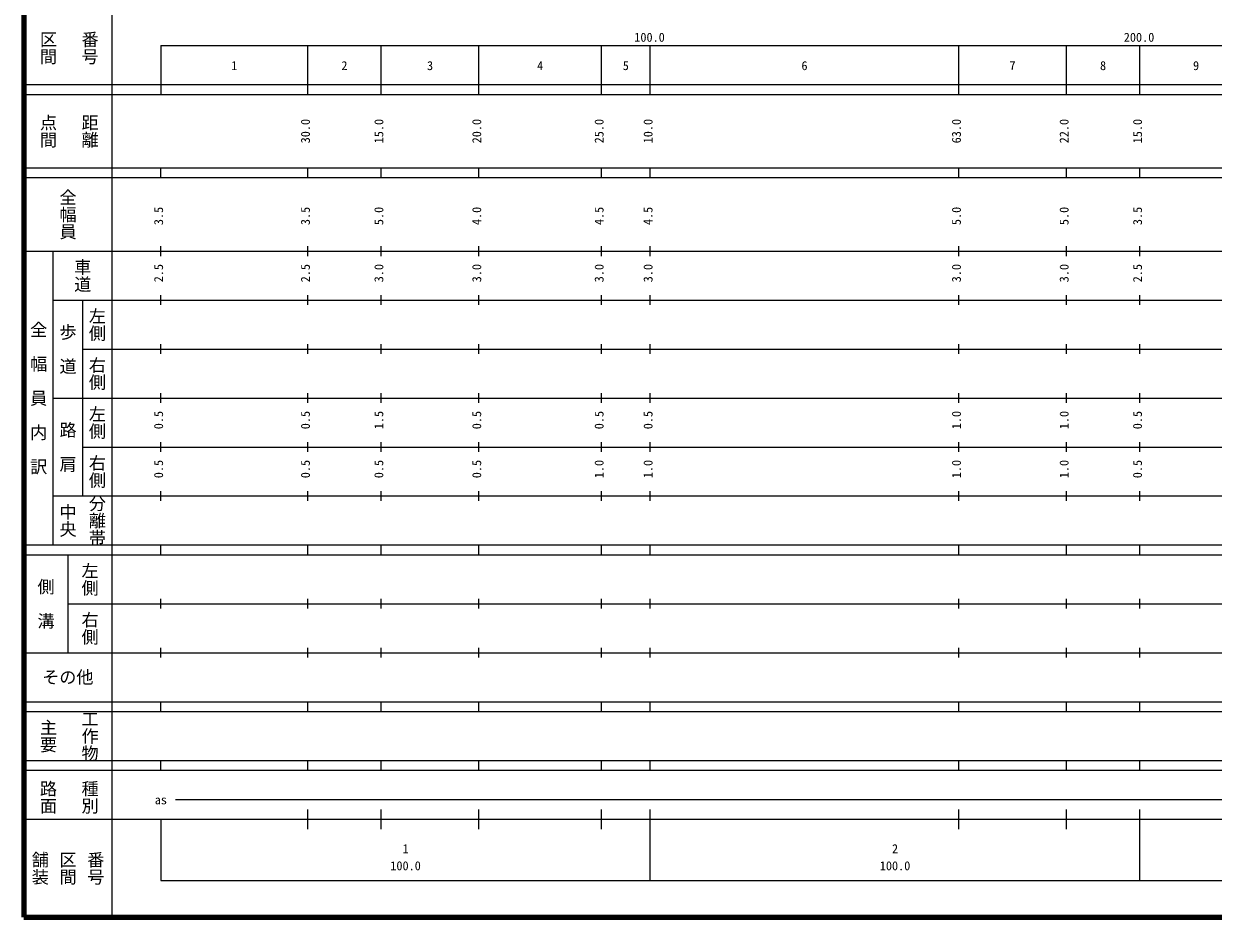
# Model space of a CAD drawing. Units: millimetres on the paper, enlarged 1000 times. Extents: x 40000 to 680000, y 20000 to 380000.
# Drawn here: x 40000 to 283001, y 20000 to 202409 of the extents above; entities that cross this region are included whole.
import ezdxf
from ezdxf.enums import TextEntityAlignment as Align

# ---------------------------------------------------------------- set-up
doc = ezdxf.new("R2010")
doc.units = ezdxf.units.MM
doc.header["$LTSCALE"] = 1000
doc.layers.add('M-TTL', color=2, linetype='Continuous', lineweight=140)
doc.layers.add('M-TTL-BAND', color=7, linetype='Continuous', lineweight=25)
doc.styles.add('@ＭＳ ゴシック', font='')
doc.styles.add('ＭＳ ゴシック', font='')
doc.styles.get('@ＭＳ ゴシック').set_extended_font_data('@MS Gothic')
doc.styles.get('ＭＳ ゴシック').set_extended_font_data('MS Gothic')

msp = doc.modelspace()

# ---------------------------------------------------------------- linework, layer by layer
at = {"layer": 'M-TTL'}
for p, q in [((40000, 380000), (40000, 20000)), ((40000, 20000), (680000, 20000))]:
    msp.add_line(p, q, dxfattribs=at)
at = {"layer": 'M-TTL-BAND'}
for p, q in [((58000, 370000), (58000, 20000)), ((68000, 198000), (579000, 198000)), ((68000, 198000), (68000, 188000)), ((98000, 188000), (98000, 198000)), ((113000, 188000), (113000, 198000)), ((133000, 188000), (133000, 198000)), ((158000, 188000), (158000, 198000)), ((168000, 188000), (168000, 198000)), ((231000, 188000), (231000, 198000)), ((253000, 188000), (253000, 198000)), ((268000, 188000), (268000, 198000)), ((40000, 190000), (579000, 190000)), ((40000, 188000), (579000, 188000)), ((40000, 173000), (579000, 173000)), ((68000, 171000), (68000, 173000)), ((98000, 171000), (98000, 173000)), ((113000, 171000), (113000, 173000)), ((133000, 171000), (133000, 173000)), ((158000, 171000), (158000, 173000)), ((168000, 171000), (168000, 173000)), ((231000, 171000), (231000, 173000)), ((253000, 171000), (253000, 173000)), ((268000, 171000), (268000, 173000)), ((40000, 171000), (579000, 171000)), ((40000, 156000), (579000, 156000)), ((46000, 96000), (46000, 156000)), ((68000, 155000), (68000, 157000)), ((98000, 155000), (98000, 157000)), ((113000, 155000), (113000, 157000)), ((133000, 155000), (133000, 157000)), ((158000, 155000), (158000, 157000)), ((168000, 155000), (168000, 157000)), ((231000, 155000), (231000, 157000)), ((253000, 155000), (253000, 157000)), ((268000, 155000), (268000, 157000)), ((46000, 146000), (579000, 146000)), ((52000, 146000), (52000, 106000)), ((68000, 145000), (68000, 147000)), ((98000, 145000), (98000, 147000)), ((113000, 145000), (113000, 147000)), ((133000, 145000), (133000, 147000)), ((158000, 145000), (158000, 147000)), ((168000, 145000), (168000, 147000)), ((231000, 145000), (231000, 147000)), ((253000, 145000), (253000, 147000)), ((268000, 145000), (268000, 147000)), ((68000, 135000), (68000, 137000)), ((98000, 135000), (98000, 137000)), ((113000, 135000), (113000, 137000)), ((133000, 135000), (133000, 137000)), ((158000, 135000), (158000, 137000)), ((168000, 135000), (168000, 137000)), ((231000, 135000), (231000, 137000)), ((253000, 135000), (253000, 137000)), ((268000, 135000), (268000, 137000)), ((52000, 136000), (579000, 136000)), ((68000, 125000), (68000, 127000)), ((98000, 125000), (98000, 127000)), ((113000, 125000), (113000, 127000)), ((133000, 125000), (133000, 127000)), ((158000, 125000), (158000, 127000)), ((168000, 125000), (168000, 127000)), ((231000, 125000), (231000, 127000)), ((253000, 125000), (253000, 127000)), ((268000, 125000), (268000, 127000)), ((46000, 126000), (579000, 126000)), ((68000, 115000), (68000, 117000)), ((98000, 115000), (98000, 117000)), ((113000, 115000), (113000, 117000)), ((133000, 115000), (133000, 117000)), ((158000, 115000), (158000, 117000)), ((168000, 115000), (168000, 117000)), ((231000, 115000), (231000, 117000)), ((253000, 115000), (253000, 117000)), ((268000, 115000), (268000, 117000)), ((52000, 116000), (579000, 116000)), ((68000, 105000), (68000, 107000)), ((98000, 105000), (98000, 107000)), ((113000, 105000), (113000, 107000)), ((133000, 105000), (133000, 107000)), ((158000, 105000), (158000, 107000)), ((168000, 105000), (168000, 107000)), ((231000, 105000), (231000, 107000)), ((253000, 105000), (253000, 107000)), ((268000, 105000), (268000, 107000)), ((46000, 106000), (579000, 106000)), ((40000, 96000), (579000, 96000)), ((68000, 94000), (68000, 96000)), ((98000, 94000), (98000, 96000)), ((113000, 94000), (113000, 96000)), ((133000, 94000), (133000, 96000)), ((158000, 94000), (158000, 96000)), ((168000, 94000), (168000, 96000)), ((231000, 94000), (231000, 96000)), ((253000, 94000), (253000, 96000)), ((268000, 94000), (268000, 96000)), ((40000, 94000), (579000, 94000)), ((49000, 94000), (49000, 74000)), ((49000, 84000), (579000, 84000)), ((68000, 83000), (68000, 85000)), ((98000, 83000), (98000, 85000)), ((113000, 83000), (113000, 85000)), ((133000, 83000), (133000, 85000)), ((158000, 83000), (158000, 85000)), ((168000, 83000), (168000, 85000)), ((231000, 83000), (231000, 85000)), ((253000, 83000), (253000, 85000)), ((268000, 83000), (268000, 85000)), ((40000, 74000), (579000, 74000)), ((68000, 73000), (68000, 75000)), ((98000, 73000), (98000, 75000)), ((113000, 73000), (113000, 75000)), ((133000, 73000), (133000, 75000)), ((158000, 73000), (158000, 75000)), ((168000, 73000), (168000, 75000)), ((231000, 73000), (231000, 75000)), ((253000, 73000), (253000, 75000)), ((268000, 73000), (268000, 75000)), ((40000, 64000), (579000, 64000)), ((68000, 62000), (68000, 64000)), ((98000, 62000), (98000, 64000)), ((113000, 62000), (113000, 64000)), ((133000, 62000), (133000, 64000)), ((158000, 62000), (158000, 64000)), ((168000, 62000), (168000, 64000)), ((231000, 62000), (231000, 64000)), ((253000, 62000), (253000, 64000)), ((268000, 62000), (268000, 64000)), ((40000, 62000), (579000, 62000)), ((40000, 52000), (579000, 52000)), ((68000, 50000), (68000, 52000)), ((98000, 50000), (98000, 52000)), ((113000, 50000), (113000, 52000)), ((133000, 50000), (133000, 52000)), ((158000, 50000), (158000, 52000)), ((168000, 50000), (168000, 52000)), ((231000, 50000), (231000, 52000)), ((253000, 50000), (253000, 52000)), ((268000, 50000), (268000, 52000)), ((40000, 50000), (579000, 50000)), ((71000, 44000), (565000, 44000)), ((98000, 38000), (98000, 42000)), ((113000, 38000), (113000, 42000)), ((133000, 38000), (133000, 42000)), ((158000, 38000), (158000, 42000)), ((168000, 27500), (168000, 42000)), ((231000, 38000), (231000, 42000)), ((253000, 38000), (253000, 42000)), ((268000, 27500), (268000, 42000)), ((40000, 40000), (579000, 40000)), ((68000, 40000), (68000, 27500)), ((68000, 27500), (579000, 27500))]:
    msp.add_line(p, q, dxfattribs=at)

# ---------------------------------------------------------------- texts
at = {"layer": 'M-TTL-BAND', "style": '@ＭＳ ゴシック'}
for s, p in [('区間', (45000, 197500)), ('番号', (53500, 197500)), ('点間', (45000, 180500)), ('距離', (53500, 180500)), ('全幅員', (49000, 163500)), ('車道', (52000, 151000)), ('左側', (55000, 141000)), ('全\u3000幅\u3000員\u3000内\u3000訳', (43000, 126000)), ('歩\u3000道', (49000, 136000)), ('右側', (55000, 131000)), ('左側', (55000, 121000)), ('路\u3000肩', (49000, 116000)), ('右側', (55000, 111000)), ('分離帯', (55000, 101000)), ('中央', (49000, 101000)), ('左側', (53500, 89000)), ('側\u3000溝', (44500, 84000)), ('右側', (53500, 79000)), ('工作物', (53500, 57000)), ('主要', (45000, 57000)), ('路面', (45000, 44500)), ('種別', (53500, 44500)), ('舗装', (43333, 30000)), ('区間', (49000, 30000)), ('番号', (54667, 30000))]:
    msp.add_text(s, height=2566, rotation=270, dxfattribs=at).set_placement(p, align=Align.MIDDLE_CENTER)
at = {"layer": 'M-TTL-BAND', "style": 'ＭＳ ゴシック'}
for s, p in [('100.0', (167844, 198195)), ('200.0', (267844, 198195)), ('1', (83000, 192405)), ('2', (105500, 192405)), ('3', (123000, 192405)), ('4', (145500, 192405)), ('5', (163000, 192405)), ('6', (199500, 192405)), ('7', (242000, 192405)), ('8', (260500, 192405)), ('9', (279500, 192405)), ('as', (68000, 42500)), ('1', (118000, 32523)), ('2', (218000, 32523)), ('100.0', (118000, 29033)), ('100.0', (218000, 29033))]:
    msp.add_text(s, height=1833, dxfattribs=at).set_placement(p, align=Align.BOTTOM_CENTER)
for s, p in [('30.0', (99000, 180500)), ('15.0', (114000, 180500)), ('20.0', (134000, 180500)), ('25.0', (159000, 180500)), ('10.0', (169000, 180500)), ('63.0', (232000, 180500)), ('22.0', (254000, 180500)), ('15.0', (269000, 180500)), ('3.5', (69000, 163174)), ('3.5', (99000, 163174)), ('5.0', (114000, 163174)), ('4.0', (134000, 163174)), ('4.5', (159000, 163174)), ('4.5', (169000, 163174)), ('5.0', (232000, 163174)), ('5.0', (254000, 163174)), ('3.5', (269000, 163174)), ('2.5', (69000, 151500)), ('2.5', (99000, 151500)), ('3.0', (114000, 151500)), ('3.0', (134000, 151500)), ('3.0', (159000, 151500)), ('3.0', (169000, 151500)), ('3.0', (232000, 151500)), ('3.0', (254000, 151500)), ('2.5', (269000, 151500)), ('0.5', (69000, 121500)), ('0.5', (99000, 121500)), ('1.5', (114000, 121500)), ('0.5', (134000, 121500)), ('0.5', (159000, 121500)), ('0.5', (169000, 121500)), ('1.0', (232000, 121500)), ('1.0', (254000, 121500)), ('0.5', (269000, 121500)), ('0.5', (69000, 111500)), ('0.5', (99000, 111500)), ('0.5', (114000, 111500)), ('0.5', (134000, 111500)), ('1.0', (159000, 111500)), ('1.0', (169000, 111500)), ('1.0', (232000, 111500)), ('1.0', (254000, 111500)), ('0.5', (269000, 111500))]:
    msp.add_text(s, height=1833, rotation=90, dxfattribs=at).set_placement(p, align=Align.BOTTOM_CENTER)
msp.add_text('その他', height=2566, dxfattribs=at).set_placement((49000, 69000), align=Align.MIDDLE_CENTER)

doc.saveas('drawing.dxf')
